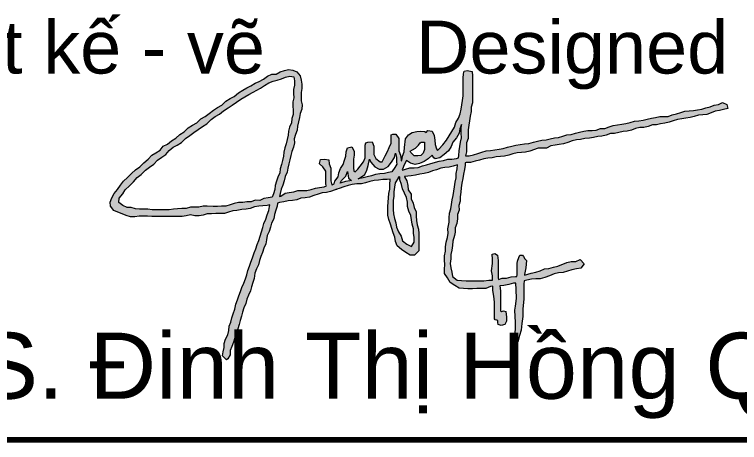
# Model space of a CAD drawing. Header units: millimetres. Extents: x -229618 to 2906, y -178063 to 96806.
# Drawn here: x -94923 to -92868, y -149415 to -148200 of the extents above; entities that cross this region are included whole.
import ezdxf
from ezdxf.enums import TextEntityAlignment as Align

# ---------------------------------------------------------------- set-up
doc = ezdxf.new("R2010")
doc.units = ezdxf.units.MM
doc.header["$LTSCALE"] = 200
doc.header["$MEASUREMENT"] = 0
doc.layers.add('hatch', color=250, linetype='CONTINUOUS', lineweight=5)
doc.layers.add('thay', color=7, linetype='CONTINUOUS', lineweight=18)
doc.layers.add('KHUNGTEN', color=7, linetype='CONTINUOUS')
doc.styles.add('Arial iso', font='vnarial_0.ttf')

# ---------------------------------------------------------------- blocks, each defined once
blk = doc.blocks.new('quyen')
at = {"layer": 'hatch'}
h = blk.add_hatch(color=256, dxfattribs=at)
h.paths.add_polyline_path([(12.844, 20.268), (12.883, 20.579), (12.896, 20.889), (12.85, 21.2), (12.773, 21.511), (12.52, 21.821), (12.209, 21.95), (11.897, 21.996), (11.586, 21.912), (11.275, 21.834), (10.964, 21.659), (10.632, 21.652), (10.321, 21.51), (10.011, 21.264), (9.7, 21.108), (9.389, 20.966), (9.078, 20.778), (8.767, 20.63), (8.455, 20.447), (8.137, 20.246), (7.826, 19.981), (7.515, 19.825), (7.197, 19.63), (6.886, 19.332), (6.575, 19.138), (6.257, 18.942), (5.946, 18.69), (5.635, 18.476), (5.317, 18.293), (5.006, 17.989), (4.695, 17.827), (4.377, 17.619), (4.079, 17.309), (3.748, 17.132), (3.437, 16.841), (3.12, 16.641), (2.809, 16.382), (2.497, 16.251), (2.257, 15.94), (1.946, 15.753), (1.635, 15.578), (1.363, 15.261), (1.052, 14.981), (0.741, 14.69), (0.43, 14.47), (0.111, 14.202), (-0.18, 13.892), (-0.491, 13.62), (-0.718, 13.309), (-0.925, 12.999), (-1.185, 12.68), (-1.366, 12.369), (-1.47, 12.052), (-1.457, 11.735), (-1.211, 11.425), (-0.9, 11.282), (-0.589, 11.153), (-0.271, 11.03), (0.047, 10.951), (0.358, 10.944), (0.681, 10.983), (0.992, 10.99), (1.31, 10.99), (1.64, 10.977), (1.979, 10.97), (3.585, 10.97), (3.909, 10.976), (4.226, 11.021), (4.546, 11.085), (4.857, 11.021), (5.181, 11.021), (5.492, 11.072), (5.802, 11.176), (6.113, 11.176), (6.439, 11.195), (7.08, 11.195), (7.398, 11.292), (7.709, 11.396), (8.019, 11.415), (8.397, 11.5), (8.708, 11.506), (9.019, 11.571), (9.336, 11.694), (9.66, 11.733), (9.971, 11.765), (10.284, 11.792), (10.497, 11.841), (10.464, 11.721), (10.412, 11.411), (10.296, 11.1), (10.185, 10.761), (10.043, 10.437), (9.959, 10.127), (9.874, 9.816), (9.777, 9.496), (9.667, 9.173), (9.55, 8.856), (9.44, 8.539), (9.304, 8.228), (9.187, 7.863), (9.064, 7.546), (8.96, 7.229), (8.837, 6.918), (8.759, 6.585), (8.655, 6.274), (8.552, 5.957), (8.383, 5.647), (8.28, 5.336), (8.163, 5.01), (8.059, 4.699), (7.943, 4.388), (7.858, 3.997), (7.741, 3.661), (7.631, 3.35), (7.56, 3.04), (7.443, 2.729), (7.411, 2.412), (7.353, 2.095), (7.177, 1.755), (7.074, 1.438), (7.061, 1.121), (6.996, 0.811), (6.931, 0.5), (7.242, 0.215), (7.353, 0.28), (7.515, 0.591), (7.521, 0.901), (7.631, 1.219), (7.774, 1.544), (7.878, 1.855), (7.988, 2.165), (8.086, 2.543), (8.183, 2.854), (8.274, 3.164), (8.371, 3.475), (8.442, 3.794), (8.546, 4.112), (8.682, 4.429), (8.754, 4.748), (8.883, 5.058), (9.032, 5.375), (9.104, 5.694), (9.207, 6.005), (9.304, 6.316), (9.363, 6.712), (9.48, 7.03), (9.648, 7.34), (9.726, 7.652), (9.823, 7.963), (9.933, 8.274), (10.03, 8.591), (10.199, 8.901), (10.251, 9.218), (10.303, 9.531), (10.452, 9.842), (10.529, 10.152), (10.621, 10.465), (10.802, 10.782), (10.847, 11.12), (10.951, 11.437), (11.029, 11.748), (11.075, 11.972), (11.223, 12.005), (11.534, 12.064), (11.873, 12.149), (12.19, 12.155), (12.508, 12.22), (12.819, 12.33), (13.136, 12.369), (13.453, 12.42), (13.786, 12.531), (14.109, 12.641), (14.42, 12.751), (14.738, 12.777), (15.048, 12.849), (15.38, 12.973), (15.44, 12.991), (15.505, 12.991), (15.519, 13.016), (15.691, 13.07), (16.028, 13.186), (16.352, 13.296), (16.669, 13.374), (17.014, 13.407), (17.364, 13.407), (17.675, 13.497), (17.999, 13.601), (18.31, 13.672), (18.627, 13.698), (18.953, 13.738), (19.29, 13.738), (19.51, 13.773), (19.483, 13.344), (19.483, 13.017), (19.402, 12.69), (19.381, 12.363), (19.361, 12.036), (19.34, 11.709), (19.34, 11.055), (19.422, 10.728), (19.545, 10.401), (19.647, 10.074), (19.729, 9.747), (19.852, 9.42), (19.913, 9.093), (20.036, 8.766), (20.363, 8.48), (20.691, 8.255), (21.018, 8.071), (21.345, 8.071), (21.673, 8.377), (21.673, 8.704), (21.652, 9.031), (21.652, 9.686), (21.632, 10.013), (21.55, 10.34), (21.488, 10.667), (21.468, 10.994), (21.468, 11.321), (21.325, 11.648), (21.243, 11.975), (21.1, 12.302), (21.094, 12.547), (21.1, 12.649), (20.875, 12.976), (20.834, 13.303), (20.752, 13.63), (20.579, 13.958), (21.099, 14.018), (21.417, 14.076), (21.74, 14.154), (22.058, 14.186), (22.375, 14.27), (22.686, 14.387), (22.997, 14.471), (23.308, 14.587), (23.619, 14.632), (23.929, 14.658), (24.242, 14.743), (24.559, 14.831), (24.539, 14.535), (24.472, 14.203), (24.461, 13.865), (24.384, 13.533), (24.328, 13.201), (24.284, 12.869), (24.24, 12.537), (24.162, 12.205), (24.118, 11.873), (24.074, 11.541), (23.963, 11.209), (23.941, 10.866), (23.941, 10.534), (23.841, 10.044), (23.852, 9.712), (23.818, 9.38), (23.708, 9.037), (23.674, 8.691), (23.652, 8.359), (23.586, 8.016), (23.586, 7.684), (23.608, 7.352), (23.597, 7.017), (23.597, 6.685), (23.807, 6.353), (24.018, 6.018), (24.35, 5.797), (24.683, 5.587), (25.015, 5.553), (25.347, 5.531), (25.68, 5.542), (26.023, 5.553), (26.688, 5.553), (27.034, 5.708), (27.206, 5.73), (27.206, 5.415), (27.293, 4.978), (27.342, 4.523), (27.342, 4.125), (27.329, 3.283), (27.379, 3.196), (27.512, 3.192), (27.598, 3.162), (27.598, 3.017), (27.619, 2.846), (27.837, 2.786), (28.12, 2.867), (28.24, 3.107), (28.244, 3.402), (28.197, 3.823), (28.002, 3.89), (27.868, 3.823), (27.783, 3.878), (27.783, 4.177), (27.786, 4.741), (27.792, 5.397), (27.727, 5.753), (28.042, 5.774), (28.418, 5.873), (28.752, 5.953), (28.945, 5.965), (28.96, 5.481), (28.98, 4.807), (28.922, 4.23), (28.864, 3.941), (28.903, 3.017), (28.903, 2.632), (28.883, 2.17), (28.824, 1.625), (28.834, 1.507), (28.97, 1.479), (29.096, 1.566), (29.218, 2.042), (29.327, 2.422), (29.395, 2.939), (29.449, 3.455), (29.47, 4.002), (29.542, 4.787), (29.542, 5.336), (29.535, 5.883), (29.559, 6.146), (29.771, 6.174), (30.103, 6.252), (30.435, 6.274), (30.768, 6.296), (31.1, 6.374), (31.466, 6.517), (31.809, 6.661), (32.141, 6.728), (32.474, 6.761), (32.806, 6.849), (33.138, 6.96), (33.482, 7.049), (33.814, 7.082), (34.057, 7.414), (33.758, 7.746), (33.426, 7.58), (33.094, 7.591), (32.762, 7.502), (32.097, 7.237), (31.754, 7.159), (31.421, 7.06), (31.089, 7.026), (30.757, 6.883), (30.424, 6.783), (30.092, 6.706), (29.592, 6.55), (29.597, 6.608), (29.688, 7.122), (29.732, 7.662), (29.617, 7.776), (29.519, 7.966), (29.436, 8.073), (29.24, 8.073), (29.171, 7.885), (29.069, 7.608), (29.038, 7.445), (29.038, 7.098), (29.038, 6.598), (29.014, 6.473), (28.918, 6.473), (28.575, 6.44), (28.242, 6.329), (27.91, 6.329), (27.64, 6.24), (27.622, 6.341), (27.622, 6.612), (27.622, 7.034), (27.613, 7.275), (27.613, 7.654), (27.563, 8.069), (27.356, 8.196), (27.172, 8.135), (27.179, 7.755), (27.179, 7.442), (27.104, 6.896), (27.179, 6.522), (27.195, 6.185), (26.902, 6.185), (26.545, 6.13), (25.537, 6.13), (25.205, 6.141), (24.873, 6.163), (24.529, 6.197), (24.197, 6.451), (24.131, 6.783), (24.053, 7.115), (24.009, 7.447), (24.065, 7.779), (24.064, 8.111), (24.142, 8.446), (24.186, 8.778), (24.208, 9.11), (24.325, 9.547), (24.396, 9.785), (24.396, 10.117), (24.507, 10.449), (24.563, 10.781), (24.574, 11.113), (24.695, 11.45), (24.662, 11.782), (24.751, 12.114), (24.769, 12.445), (24.818, 12.784), (24.835, 13.117), (24.879, 13.459), (24.958, 13.819), (25.002, 14.146), (25.081, 14.48), (25.125, 14.813), (25.125, 14.998), (25.22, 15.022), (25.544, 15.028), (25.882, 15.119), (26.213, 15.203), (26.53, 15.3), (26.841, 15.339), (27.158, 15.365), (27.469, 15.455), (27.783, 15.475), (28.093, 15.495), (28.404, 15.572), (28.722, 15.663), (29.039, 15.747), (29.35, 15.76), (29.661, 15.786), (29.987, 15.878), (30.609, 16.085), (31.237, 16.085), (31.561, 16.26), (31.878, 16.331), (32.189, 16.357), (32.508, 16.429), (32.832, 16.52), (33.156, 16.636), (33.48, 16.72), (33.791, 16.753), (34.108, 16.824), (34.447, 16.837), (34.764, 16.902), (35.081, 16.973), (35.392, 16.986), (35.709, 17.064), (36.022, 17.187), (36.333, 17.2), (36.67, 17.264), (36.981, 17.355), (37.292, 17.374), (37.603, 17.433), (37.914, 17.562), (38.225, 17.653), (38.544, 17.654), (38.861, 17.719), (39.172, 17.835), (39.483, 17.848), (39.794, 17.913), (40.105, 17.964), (40.431, 18.037), (40.741, 18.141), (41.059, 18.244), (41.376, 18.302), (41.687, 18.341), (42.004, 18.406), (42.315, 18.477), (42.633, 18.561), (42.95, 18.587), (43.261, 18.619), (43.572, 18.749), (43.883, 18.872), (44.2, 18.917), (44.517, 19.008), (44.828, 19.072), (44.75, 19.383), (44.44, 19.519), (44.129, 19.363), (43.818, 19.312), (43.5, 19.202), (43.19, 19.118), (42.872, 19.033), (42.561, 18.962), (42.25, 18.91), (41.925, 18.897), (41.614, 18.871), (41.303, 18.78), (40.986, 18.683), (40.669, 18.599), (40.351, 18.482), (40.039, 18.476), (39.728, 18.476), (39.41, 18.391), (39.099, 18.34), (38.789, 18.262), (38.471, 18.184), (38.154, 18.139), (37.822, 18.119), (37.504, 18.022), (37.187, 17.944), (36.876, 17.892), (36.565, 17.834), (36.246, 17.787), (35.922, 17.684), (35.605, 17.58), (35.281, 17.561), (34.97, 17.457), (34.652, 17.424), (34.334, 17.424), (34.023, 17.36), (33.713, 17.288), (33.402, 17.224), (33.076, 17.132), (32.765, 17.087), (32.454, 16.996), (32.143, 16.899), (31.832, 16.88), (31.521, 16.796), (31.204, 16.724), (30.893, 16.692), (30.567, 16.627), (30.25, 16.556), (29.92, 16.446), (29.581, 16.426), (29.257, 16.362), (28.94, 16.316), (28.629, 16.232), (28.31, 16.167), (27.993, 16.057), (27.682, 16.018), (27.358, 15.96), (27.026, 15.908), (26.702, 15.901), (26.392, 15.791), (26.081, 15.694), (25.756, 15.603), (25.438, 15.525), (25.152, 15.514), (25.248, 15.816), (25.248, 16.483), (25.371, 16.812), (25.371, 17.478), (25.406, 17.812), (25.459, 18.157), (25.503, 18.499), (25.599, 18.841), (25.599, 19.175), (25.687, 19.508), (25.687, 19.841), (25.696, 20.178), (25.687, 20.511), (25.687, 21.511), (25.653, 21.839), (25.298, 21.924), (25.06, 21.862), (25.011, 21.678), (24.993, 21.345), (24.993, 20.678), (24.984, 20.345), (24.984, 20.011), (24.949, 19.678), (24.897, 19.344), (24.826, 19.011), (24.756, 18.675), (24.633, 18.342), (24.448, 18.008), (24.325, 17.681), (24.149, 17.347), (23.947, 17.014), (23.732, 16.687), (23.451, 16.353), (23.162, 16.02), (23.065, 15.924), (22.977, 16.038), (22.894, 16.367), (22.851, 16.706), (22.818, 17.038), (22.667, 17.366), (22.339, 17.41), (22.202, 17.258), (22.125, 17.335), (21.797, 17.366), (21.511, 17.335), (21.168, 17.278), (20.894, 17.096), (20.663, 16.803), (20.59, 16.149), (20.57, 15.822), (20.447, 15.495), (20.386, 15.168), (20.349, 15.146), (20.342, 15.25), (20.281, 15.577), (20.161, 15.888), (20.161, 16.83), (19.929, 17.141), (19.705, 17.157), (19.593, 17.085), (19.593, 16.462), (19.441, 16.151), (19.321, 15.832), (19.128, 15.519), (18.984, 15.208), (18.904, 15.08), (18.752, 15.064), (18.441, 15.312), (18.297, 15.623), (18.297, 15.935), (18.289, 16.246), (18.153, 16.557), (17.841, 16.549), (17.697, 16.485), (17.647, 16.31), (17.647, 15.376), (17.52, 15.064), (17.272, 14.753), (17.088, 14.529), (16.896, 14.322), (16.792, 14.362), (16.776, 14.633), (16.776, 15.256), (16.816, 15.567), (16.816, 15.879), (16.632, 16.19), (16.321, 16.126), (16.225, 15.815), (16.193, 15.503), (16.081, 15.19), (15.977, 14.879), (15.777, 14.568), (15.664, 14.246), (15.608, 13.935), (15.369, 13.623), (15.313, 13.408), (15.143, 13.329), (15.063, 13.647), (15.063, 13.966), (15.074, 14.284), (15.074, 14.603), (14.942, 14.915), (14.906, 15.228), (14.597, 15.256), (14.283, 15.245), (14.205, 14.934), (14.209, 14.906), (14.463, 14.695), (14.696, 14.363), (14.696, 13.367), (14.745, 13.255), (14.553, 13.191), (14.223, 13.139), (13.905, 13.094), (13.594, 12.99), (13.262, 12.925), (12.595, 12.925), (12.284, 12.828), (11.948, 12.77), (11.637, 12.705), (11.326, 12.485), (11.216, 12.473), (11.269, 12.688), (11.347, 13.013), (11.463, 13.324), (11.554, 13.635), (11.651, 13.973), (11.787, 14.284), (11.852, 14.601), (11.917, 14.911), (11.995, 15.228), (12.066, 15.539), (12.137, 15.853), (12.254, 16.17), (12.351, 16.494), (12.325, 16.806), (12.409, 17.123), (12.532, 17.44), (12.558, 17.751), (12.643, 18.064), (12.721, 18.388), (12.773, 18.707), (12.883, 19.017), (12.915, 19.334), (12.844, 19.645), (12.85, 19.955)])
h.paths.add_polyline_path([(12.265, 20.195), (12.297, 19.884), (12.219, 19.567), (12.226, 19.248), (12.239, 18.937), (12.239, 18.626), (12.129, 18.316), (12.116, 17.998), (11.96, 17.681), (11.883, 17.368), (11.863, 17.057), (11.792, 16.747), (11.721, 16.421), (11.617, 16.11), (11.546, 15.8), (11.507, 15.489), (11.449, 15.178), (11.364, 14.865), (11.274, 14.554), (11.235, 14.244), (11.086, 13.924), (10.982, 13.607), (10.879, 13.296), (10.866, 12.979), (10.762, 12.669), (10.667, 12.417), (10.361, 12.375), (10.044, 12.304), (9.73, 12.167), (9.4, 12.18), (9.089, 12.077), (8.772, 12.07), (8.461, 12.019), (8.15, 12.012), (7.818, 11.928), (7.507, 11.837), (7.196, 11.747), (6.872, 11.747), (6.555, 11.721), (6.244, 11.721), (5.802, 11.74), (5.484, 11.74), (5.161, 11.662), (4.85, 11.662), (4.539, 11.656), (4.228, 11.565), (3.889, 11.559), (3.578, 11.546), (3.26, 11.513), (2.95, 11.462), (1.672, 11.462), (1.355, 11.507), (0.727, 11.507), (0.416, 11.533), (0.098, 11.649), (-0.212, 11.63), (-0.523, 11.798), (-0.834, 12.025), (-0.795, 12.344), (-0.523, 12.654), (-0.348, 12.967), (-0.037, 13.258), (0.268, 13.575), (0.54, 13.887), (0.851, 14.127), (1.162, 14.431), (1.48, 14.66), (1.791, 14.886), (2.076, 15.197), (2.387, 15.412), (2.705, 15.619), (2.931, 15.929), (3.242, 16.162), (3.553, 16.331), (3.864, 16.531), (4.176, 16.811), (4.493, 17.05), (4.804, 17.264), (5.129, 17.486), (5.446, 17.731), (5.757, 17.932), (6.088, 18.251), (6.399, 18.465), (6.71, 18.652), (7.022, 18.906), (7.359, 19.126), (7.67, 19.333), (7.981, 19.547), (8.306, 19.775), (8.617, 19.943), (8.927, 20.118), (9.245, 20.286), (9.79, 20.605), (10.101, 20.805), (10.425, 20.993), (10.736, 21.135), (11.047, 21.2), (11.358, 21.31), (11.669, 21.433), (11.98, 21.498), (12.29, 21.452), (12.329, 21.142), (12.329, 20.831), (12.265, 20.505)], flags=16)
h.paths.add_polyline_path([(16.326, 14.332), (16.392, 13.845), (16.603, 13.666), (16.486, 13.639), (16.154, 13.587), (15.843, 13.483), (15.774, 13.464), (15.871, 13.657), (16.182, 14)], flags=16)
h.paths.add_polyline_path([(17.976, 15.273), (18.066, 15.043), (18.354, 14.7), (18.687, 14.523), (19.019, 14.523), (19.351, 14.722), (19.617, 15.054), (19.839, 15.386), (19.905, 15.718), (19.983, 15.386), (19.994, 15.043), (20.003, 14.905), (19.852, 14.652), (19.647, 14.325), (19.644, 14.318), (19.397, 14.269), (19.086, 14.198), (18.748, 14.164), (18.418, 14.112), (18.107, 14.028), (17.789, 13.931), (17.478, 13.867), (17.114, 13.795), (17.107, 13.793), (17.278, 13.89), (17.61, 14.122), (17.754, 14.454), (17.854, 14.786)], flags=16)
h.paths.add_polyline_path([(21.001, 15.86), (21.192, 15.957), (21.41, 16.1), (21.63, 16.32), (21.774, 16.485), (21.831, 16.555), (21.982, 16.545), (22.099, 16.55), (22.099, 16.288), (22.099, 15.994), (21.994, 15.727), (21.821, 15.553), (21.589, 15.506), (21.312, 15.515), (21.176, 15.648), (21.058, 15.78)], flags=16)
h.paths.add_polyline_path([(20.729, 15.177), (21.033, 14.973), (21.393, 14.875), (21.725, 14.931), (22.058, 15.1), (22.36, 15.295), (22.659, 15.556), (22.778, 15.365), (22.899, 15.299), (23.232, 15.365), (23.564, 15.609), (23.896, 15.885), (24.085, 16.217), (24.218, 16.549), (24.483, 16.881), (24.683, 17.213), (24.738, 17.545), (24.86, 17.877), (24.849, 17.545), (24.849, 17.213), (24.86, 16.881), (24.794, 16.549), (24.749, 16.217), (24.694, 15.885), (24.672, 15.553), (24.634, 15.359), (24.498, 15.318), (24.142, 15.279), (23.831, 15.279), (23.513, 15.175), (23.182, 15.123), (22.56, 14.942), (22.249, 14.845), (21.938, 14.78), (21.621, 14.644), (21.304, 14.625), (20.991, 14.625), (20.667, 14.515), (20.434, 14.434), (20.423, 14.491), (20.438, 14.511), (20.559, 14.843)], flags=16)
h.paths.add_polyline_path([(20.124, 13.916), (20.233, 13.942), (20.249, 13.711), (20.359, 13.379), (20.448, 13.047), (20.592, 12.715), (20.736, 12.383), (20.814, 12.037), (20.825, 11.705), (20.902, 11.373), (21.057, 11.041), (21.113, 10.709), (21.157, 10.377), (21.268, 10.045), (21.268, 9.711), (21.301, 9.379), (21.301, 9.047), (21.102, 8.715), (20.769, 8.892), (20.437, 9.147), (20.349, 9.479), (20.127, 9.811), (19.994, 10.154), (19.95, 10.486), (19.85, 10.818), (19.773, 11.161), (19.75, 11.493), (19.75, 12.159), (19.795, 12.491), (19.795, 12.823), (19.839, 13.169), (19.895, 13.501), (20.105, 13.847)], flags=16)
for points in [[(17.841, 16.549), (18.153, 16.557), (18.289, 16.246), (18.297, 15.935), (18.297, 15.623), (18.441, 15.312), (18.752, 15.064), (18.904, 15.08), (18.984, 15.208), (19.128, 15.519), (19.321, 15.832), (19.441, 16.151), (19.593, 16.462), (19.593, 17.085), (19.705, 17.157), (19.929, 17.141), (20.161, 16.83), (20.161, 15.888), (20.281, 15.577), (20.342, 15.25), (20.349, 15.146), (20.386, 15.168), (20.447, 15.495), (20.57, 15.822), (20.59, 16.149), (20.663, 16.803), (20.894, 17.096), (21.168, 17.278), (21.511, 17.335), (21.797, 17.366), (22.125, 17.335), (22.202, 17.258), (22.339, 17.41), (22.667, 17.366), (22.818, 17.038), (22.851, 16.706), (22.894, 16.367), (22.977, 16.038), (23.065, 15.924), (23.162, 16.02), (23.451, 16.353), (23.732, 16.687), (23.947, 17.014), (24.149, 17.347), (24.325, 17.681), (24.448, 18.008), (24.633, 18.342), (24.756, 18.675), (24.826, 19.011), (24.897, 19.344), (24.949, 19.678), (24.984, 20.011), (24.984, 20.345), (24.993, 20.678), (24.993, 21.345), (25.011, 21.678), (25.06, 21.862), (25.298, 21.924), (25.653, 21.839), (25.687, 21.511), (25.687, 20.511), (25.696, 20.178), (25.687, 19.841), (25.687, 19.508), (25.599, 19.175), (25.599, 18.841), (25.503, 18.499), (25.459, 18.157), (25.406, 17.812), (25.371, 17.478), (25.371, 16.812), (25.248, 16.483), (25.248, 15.816), (25.152, 15.514), (25.438, 15.525), (25.756, 15.603), (26.081, 15.694), (26.392, 15.791), (26.702, 15.901), (27.026, 15.908), (27.358, 15.96), (27.682, 16.018), (27.993, 16.057), (28.31, 16.167), (28.629, 16.232), (28.94, 16.316), (29.257, 16.362), (29.581, 16.426), (29.92, 16.446), (30.25, 16.556), (30.567, 16.627), (30.893, 16.692), (31.204, 16.724), (31.521, 16.796), (31.832, 16.88), (32.143, 16.899), (32.454, 16.996), (32.765, 17.087), (33.076, 17.132), (33.402, 17.224), (33.713, 17.288), (34.023, 17.36), (34.334, 17.424), (34.652, 17.424), (34.97, 17.457), (35.281, 17.561), (35.605, 17.58), (35.922, 17.684), (36.246, 17.787), (36.565, 17.834), (36.876, 17.892), (37.187, 17.944), (37.504, 18.022), (37.822, 18.119), (38.154, 18.139), (38.471, 18.184), (38.789, 18.262), (39.099, 18.34), (39.41, 18.391), (39.728, 18.476), (40.039, 18.476), (40.351, 18.482), (40.669, 18.599), (40.986, 18.683), (41.303, 18.78), (41.614, 18.871), (41.925, 18.897), (42.25, 18.91), (42.561, 18.962), (42.872, 19.033), (43.19, 19.118), (43.5, 19.202), (43.818, 19.312), (44.129, 19.363), (44.44, 19.519), (44.75, 19.383), (44.828, 19.072), (44.517, 19.008), (44.2, 18.917), (43.883, 18.872), (43.572, 18.749), (43.261, 18.619), (42.95, 18.587), (42.633, 18.561), (42.315, 18.477), (42.004, 18.406), (41.687, 18.341), (41.376, 18.302), (41.059, 18.244), (40.741, 18.141), (40.431, 18.037), (40.105, 17.964), (39.794, 17.913), (39.483, 17.848), (39.172, 17.835), (38.861, 17.719), (38.544, 17.654), (38.225, 17.653), (37.914, 17.562), (37.603, 17.433), (37.292, 17.374), (36.981, 17.355), (36.67, 17.264), (36.333, 17.2), (36.022, 17.187), (35.709, 17.064), (35.392, 16.986), (35.081, 16.973), (34.764, 16.902), (34.447, 16.837), (34.108, 16.824), (33.791, 16.753), (33.48, 16.72), (33.156, 16.636), (32.832, 16.52), (32.508, 16.429), (32.189, 16.357), (31.878, 16.331), (31.561, 16.26), (31.237, 16.085), (30.609, 16.085), (29.987, 15.878), (29.661, 15.786), (29.35, 15.76), (29.039, 15.747), (28.722, 15.663), (28.404, 15.572), (28.093, 15.495), (27.783, 15.475), (27.469, 15.455), (27.158, 15.365), (26.841, 15.339), (26.53, 15.3), (26.213, 15.203), (25.882, 15.119), (25.544, 15.028), (25.22, 15.022), (25.125, 14.998), (25.125, 14.813), (25.081, 14.48), (25.002, 14.146), (24.958, 13.819), (24.879, 13.459), (24.835, 13.117), (24.818, 12.784), (24.769, 12.445), (24.751, 12.114), (24.662, 11.782), (24.695, 11.45), (24.574, 11.113), (24.563, 10.781), (24.507, 10.449), (24.396, 10.117), (24.396, 9.785), (24.325, 9.547), (24.208, 9.11), (24.186, 8.778), (24.142, 8.446), (24.064, 8.111), (24.065, 7.779), (24.009, 7.447), (24.053, 7.115), (24.131, 6.783), (24.197, 6.451), (24.529, 6.197), (24.873, 6.163), (25.205, 6.141), (25.537, 6.13), (26.545, 6.13), (26.902, 6.185), (27.195, 6.185), (27.179, 6.522), (27.104, 6.896), (27.179, 7.442), (27.179, 7.755), (27.172, 8.135), (27.356, 8.196), (27.563, 8.069), (27.613, 7.654), (27.613, 7.275), (27.622, 7.034), (27.622, 6.612), (27.622, 6.341), (27.64, 6.24), (27.91, 6.329), (28.242, 6.329), (28.575, 6.44), (28.918, 6.473), (29.014, 6.473), (29.038, 6.598), (29.038, 7.098), (29.038, 7.445), (29.069, 7.608), (29.171, 7.885), (29.24, 8.073), (29.436, 8.073), (29.519, 7.966), (29.617, 7.776), (29.732, 7.662), (29.688, 7.122), (29.597, 6.608), (29.592, 6.55), (29.594, 6.551), (30.092, 6.706), (30.424, 6.783), (30.757, 6.883), (31.089, 7.026), (31.421, 7.06), (31.754, 7.159), (32.097, 7.237), (32.762, 7.502), (33.094, 7.591), (33.426, 7.58), (33.758, 7.746), (34.057, 7.414), (33.814, 7.082), (33.482, 7.049), (33.138, 6.96), (32.806, 6.849), (32.474, 6.761), (32.141, 6.728), (31.809, 6.661), (31.466, 6.517), (31.1, 6.374), (30.768, 6.296), (30.435, 6.274), (30.103, 6.252), (29.771, 6.174), (29.559, 6.146), (29.535, 5.883), (29.542, 5.336), (29.542, 4.787), (29.47, 4.002), (29.449, 3.455), (29.395, 2.939), (29.327, 2.422), (29.218, 2.042), (29.096, 1.566), (28.97, 1.479), (28.834, 1.507), (28.824, 1.625), (28.883, 2.17), (28.903, 2.632), (28.903, 3.017), (28.864, 3.941), (28.922, 4.23), (28.98, 4.807), (28.96, 5.481), (28.945, 5.965), (28.752, 5.953), (28.418, 5.873), (28.042, 5.774), (27.727, 5.753), (27.792, 5.397), (27.786, 4.741), (27.783, 4.177), (27.783, 3.878), (27.868, 3.823), (28.002, 3.89), (28.197, 3.823), (28.244, 3.402), (28.24, 3.107), (28.12, 2.867), (27.837, 2.786), (27.619, 2.846), (27.598, 3.017), (27.598, 3.162), (27.512, 3.192), (27.379, 3.196), (27.329, 3.283), (27.342, 4.125), (27.342, 4.523), (27.293, 4.978), (27.206, 5.415), (27.206, 5.73), (27.034, 5.708), (26.688, 5.553), (26.023, 5.553), (25.68, 5.542), (25.347, 5.531), (25.015, 5.553), (24.683, 5.587), (24.35, 5.797), (24.018, 6.018), (23.807, 6.353), (23.597, 6.685), (23.597, 7.017), (23.608, 7.352), (23.586, 7.684), (23.586, 8.016), (23.652, 8.359), (23.674, 8.691), (23.708, 9.037), (23.818, 9.38), (23.852, 9.712), (23.841, 10.044), (23.941, 10.534), (23.941, 10.866), (23.963, 11.209), (24.074, 11.541), (24.118, 11.873), (24.162, 12.205), (24.24, 12.537), (24.284, 12.869), (24.328, 13.201), (24.384, 13.533), (24.461, 13.865), (24.472, 14.203), (24.539, 14.535), (24.559, 14.831), (24.242, 14.743), (23.929, 14.658), (23.619, 14.632), (23.308, 14.587), (22.997, 14.471), (22.686, 14.387), (22.375, 14.27), (22.058, 14.186), (21.74, 14.154), (21.417, 14.076), (21.099, 14.018), (20.581, 13.958), (20.588, 13.942), (20.752, 13.63), (20.834, 13.303), (20.875, 12.976), (21.1, 12.649), (21.094, 12.547), (21.1, 12.302), (21.243, 11.975), (21.325, 11.648), (21.468, 11.321), (21.468, 10.994), (21.488, 10.667), (21.55, 10.34), (21.632, 10.013), (21.652, 9.686), (21.652, 9.031), (21.673, 8.704), (21.673, 8.377), (21.345, 8.071), (21.018, 8.071), (20.691, 8.255), (20.363, 8.48), (20.036, 8.766), (19.913, 9.093), (19.852, 9.42), (19.729, 9.747), (19.647, 10.074), (19.545, 10.401), (19.422, 10.728), (19.34, 11.055), (19.34, 11.709), (19.361, 12.036), (19.381, 12.363), (19.402, 12.69), (19.483, 13.017), (19.483, 13.344), (19.51, 13.773), (19.29, 13.738), (18.953, 13.738), (18.627, 13.698), (18.31, 13.672), (17.999, 13.601), (17.675, 13.497), (17.364, 13.407), (17.014, 13.407), (16.669, 13.374), (16.352, 13.296), (16.028, 13.186), (15.691, 13.07), (15.519, 13.016), (15.505, 12.991), (15.44, 12.991), (15.38, 12.973), (15.048, 12.849), (14.738, 12.777), (14.42, 12.751), (14.109, 12.641), (13.786, 12.531), (13.453, 12.42), (13.136, 12.369), (12.819, 12.33), (12.508, 12.22), (12.19, 12.155), (11.873, 12.149), (11.534, 12.064), (11.223, 12.005), (11.075, 11.972), (11.029, 11.748), (10.951, 11.437), (10.847, 11.12), (10.802, 10.782), (10.621, 10.465), (10.529, 10.152), (10.452, 9.842), (10.303, 9.531), (10.251, 9.218), (10.199, 8.901), (10.03, 8.591), (9.933, 8.274), (9.823, 7.963), (9.726, 7.652), (9.648, 7.34), (9.48, 7.03), (9.363, 6.712), (9.304, 6.316), (9.207, 6.005), (9.104, 5.694), (9.032, 5.375), (8.883, 5.058), (8.754, 4.748), (8.682, 4.429), (8.546, 4.112), (8.442, 3.794), (8.371, 3.475), (8.274, 3.164), (8.183, 2.854), (8.086, 2.543), (7.988, 2.165), (7.878, 1.855), (7.774, 1.544), (7.631, 1.219), (7.521, 0.901), (7.515, 0.591), (7.353, 0.28), (7.242, 0.215), (6.931, 0.5), (6.996, 0.811), (7.061, 1.121), (7.074, 1.438), (7.177, 1.755), (7.353, 2.095), (7.411, 2.412), (7.443, 2.729), (7.56, 3.04), (7.631, 3.35), (7.741, 3.661), (7.858, 3.997), (7.943, 4.388), (8.059, 4.699), (8.163, 5.01), (8.28, 5.336), (8.383, 5.647), (8.552, 5.957), (8.655, 6.274), (8.759, 6.585), (8.837, 6.918), (8.96, 7.229), (9.064, 7.546), (9.187, 7.863), (9.304, 8.228), (9.44, 8.539), (9.55, 8.856), (9.667, 9.173), (9.777, 9.496), (9.874, 9.816), (9.959, 10.127), (10.043, 10.437), (10.185, 10.761), (10.296, 11.1), (10.412, 11.411), (10.464, 11.721), (10.497, 11.841), (10.284, 11.792), (9.971, 11.765), (9.66, 11.733), (9.336, 11.694), (9.019, 11.571), (8.708, 11.506), (8.397, 11.5), (8.019, 11.415), (7.709, 11.396), (7.398, 11.292), (7.08, 11.195), (6.439, 11.195), (6.113, 11.176), (5.802, 11.176), (5.492, 11.072), (5.181, 11.021), (4.857, 11.021), (4.546, 11.085), (4.226, 11.021), (3.909, 10.976), (3.585, 10.97), (1.979, 10.97), (1.64, 10.977), (1.31, 10.99), (0.992, 10.99), (0.681, 10.983), (0.358, 10.944), (0.047, 10.951), (-0.271, 11.03), (-0.589, 11.153), (-0.9, 11.282), (-1.211, 11.425), (-1.457, 11.735), (-1.47, 12.052), (-1.366, 12.369), (-1.185, 12.68), (-0.925, 12.999), (-0.718, 13.309), (-0.491, 13.62), (-0.18, 13.892), (0.111, 14.202), (0.43, 14.47), (0.741, 14.69), (1.052, 14.981), (1.363, 15.261), (1.635, 15.578), (1.946, 15.753), (2.257, 15.94), (2.497, 16.251), (2.809, 16.382), (3.12, 16.641), (3.437, 16.841), (3.748, 17.132), (4.079, 17.309), (4.377, 17.619), (4.695, 17.827), (5.006, 17.989), (5.317, 18.293), (5.635, 18.476), (5.946, 18.69), (6.257, 18.942), (6.575, 19.138), (6.886, 19.332), (7.197, 19.63), (7.515, 19.825), (7.826, 19.981), (8.137, 20.246), (8.455, 20.447), (8.767, 20.63), (9.078, 20.778), (9.389, 20.966), (9.7, 21.108), (10.011, 21.264), (10.321, 21.51), (10.632, 21.652), (10.964, 21.659), (11.275, 21.834), (11.586, 21.912), (11.897, 21.996), (12.209, 21.95), (12.52, 21.821), (12.773, 21.511), (12.85, 21.2), (12.896, 20.889), (12.883, 20.579), (12.844, 20.268), (12.85, 19.955), (12.844, 19.645), (12.915, 19.334), (12.883, 19.017), (12.773, 18.707), (12.721, 18.388), (12.643, 18.064), (12.558, 17.751), (12.532, 17.44), (12.409, 17.123), (12.325, 16.806), (12.351, 16.494), (12.254, 16.17), (12.137, 15.853), (12.066, 15.539), (11.995, 15.228), (11.917, 14.911), (11.852, 14.601), (11.787, 14.284), (11.651, 13.973), (11.554, 13.635), (11.463, 13.324), (11.347, 13.013), (11.269, 12.688), (11.216, 12.473), (11.326, 12.485), (11.637, 12.705), (11.948, 12.77), (12.284, 12.828), (12.595, 12.925), (13.262, 12.925), (13.594, 12.99), (13.905, 13.094), (14.223, 13.139), (14.553, 13.191), (14.745, 13.255), (14.696, 13.367), (14.696, 14.363), (14.463, 14.695), (14.209, 14.906), (14.205, 14.934), (14.283, 15.245), (14.597, 15.256), (14.906, 15.228), (14.942, 14.915), (15.074, 14.603), (15.074, 14.284), (15.063, 13.966), (15.063, 13.647), (15.142, 13.333), (15.155, 13.334), (15.313, 13.408), (15.369, 13.623), (15.608, 13.935), (15.664, 14.246), (15.777, 14.568), (15.977, 14.879), (16.081, 15.19), (16.193, 15.503), (16.225, 15.815), (16.321, 16.126), (16.632, 16.19), (16.816, 15.879), (16.816, 15.567), (16.776, 15.256), (16.776, 14.633), (16.792, 14.362), (16.896, 14.322), (17.088, 14.529), (17.272, 14.753), (17.52, 15.064), (17.647, 15.376), (17.647, 16.31), (17.697, 16.485)], [(10.667, 12.417), (10.361, 12.375), (10.044, 12.304), (9.73, 12.167), (9.4, 12.18), (9.089, 12.077), (8.772, 12.07), (8.461, 12.019), (8.15, 12.012), (7.818, 11.928), (7.507, 11.837), (7.196, 11.747), (6.872, 11.747), (6.555, 11.721), (6.244, 11.721), (5.802, 11.74), (5.484, 11.74), (5.161, 11.662), (4.85, 11.662), (4.539, 11.656), (4.228, 11.565), (3.889, 11.559), (3.578, 11.546), (3.26, 11.513), (2.95, 11.462), (1.672, 11.462), (1.355, 11.507), (0.727, 11.507), (0.416, 11.533), (0.098, 11.649), (-0.212, 11.63), (-0.523, 11.798), (-0.834, 12.025), (-0.795, 12.344), (-0.523, 12.654), (-0.348, 12.967), (-0.037, 13.258), (0.268, 13.575), (0.54, 13.887), (0.851, 14.127), (1.162, 14.431), (1.48, 14.66), (1.791, 14.886), (2.076, 15.197), (2.387, 15.412), (2.705, 15.619), (2.931, 15.929), (3.242, 16.162), (3.553, 16.331), (3.864, 16.531), (4.176, 16.811), (4.493, 17.05), (4.804, 17.264), (5.129, 17.486), (5.446, 17.731), (5.757, 17.932), (6.088, 18.251), (6.399, 18.465), (6.71, 18.652), (7.022, 18.906), (7.359, 19.126), (7.67, 19.333), (7.981, 19.547), (8.306, 19.775), (8.617, 19.943), (8.927, 20.118), (9.245, 20.286), (9.79, 20.605), (10.101, 20.805), (10.425, 20.993), (10.736, 21.135), (11.047, 21.2), (11.358, 21.31), (11.669, 21.433), (11.98, 21.498), (12.29, 21.452), (12.329, 21.142), (12.329, 20.831), (12.265, 20.505), (12.265, 20.195), (12.297, 19.884), (12.219, 19.567), (12.226, 19.248), (12.239, 18.937), (12.239, 18.626), (12.129, 18.316), (12.116, 17.998), (11.96, 17.681), (11.883, 17.368), (11.863, 17.057), (11.792, 16.747), (11.721, 16.421), (11.617, 16.11), (11.546, 15.8), (11.507, 15.489), (11.449, 15.178), (11.364, 14.865), (11.274, 14.554), (11.235, 14.244), (11.086, 13.924), (10.982, 13.607), (10.879, 13.296), (10.866, 12.979), (10.762, 12.669)], [(24.634, 15.359), (24.672, 15.553), (24.694, 15.885), (24.749, 16.217), (24.794, 16.549), (24.86, 16.881), (24.849, 17.213), (24.849, 17.545), (24.86, 17.877), (24.738, 17.545), (24.683, 17.213), (24.483, 16.881), (24.218, 16.549), (24.085, 16.217), (23.896, 15.885), (23.564, 15.609), (23.232, 15.365), (22.899, 15.299), (22.778, 15.365), (22.659, 15.556), (22.36, 15.295), (22.058, 15.1), (21.725, 14.931), (21.393, 14.875), (21.033, 14.973), (20.729, 15.177), (20.559, 14.843), (20.438, 14.511), (20.423, 14.491), (20.434, 14.434), (20.667, 14.515), (20.991, 14.625), (21.304, 14.625), (21.621, 14.644), (21.938, 14.78), (22.249, 14.845), (22.56, 14.942), (23.182, 15.123), (23.513, 15.175), (23.831, 15.279), (24.142, 15.279), (24.498, 15.318), (24.634, 15.359)], [(19.644, 14.318), (19.397, 14.269), (19.086, 14.198), (18.748, 14.164), (18.418, 14.112), (18.107, 14.028), (17.789, 13.931), (17.478, 13.867), (17.114, 13.795), (17.107, 13.793), (17.278, 13.89), (17.61, 14.122), (17.754, 14.454), (17.854, 14.786), (17.976, 15.273), (18.066, 15.043), (18.354, 14.7), (18.687, 14.523), (19.019, 14.523), (19.351, 14.722), (19.617, 15.054), (19.839, 15.386), (19.905, 15.718), (19.983, 15.386), (19.994, 15.043), (20.003, 14.905), (19.852, 14.652), (19.647, 14.325)], [(16.603, 13.666), (16.486, 13.639), (16.154, 13.587), (15.843, 13.483), (15.774, 13.464), (15.871, 13.657), (16.182, 14), (16.326, 14.332), (16.392, 13.845)], [(20.124, 13.916), (20.105, 13.847), (19.895, 13.501), (19.839, 13.169), (19.795, 12.823), (19.795, 12.491), (19.75, 12.159), (19.75, 11.493), (19.773, 11.161), (19.85, 10.818), (19.95, 10.486), (19.994, 10.154), (20.127, 9.811), (20.349, 9.479), (20.437, 9.147), (20.769, 8.892), (21.102, 8.715), (21.301, 9.047), (21.301, 9.379), (21.268, 9.711), (21.268, 10.045), (21.157, 10.377), (21.113, 10.709), (21.057, 11.041), (20.902, 11.373), (20.825, 11.705), (20.814, 12.037), (20.736, 12.383), (20.592, 12.715), (20.448, 13.047), (20.359, 13.379), (20.249, 13.711), (20.233, 13.942)]]:
    blk.add_lwpolyline(points, close=True, dxfattribs=at)
blk.add_lwpolyline([(22.099, 16.55), (22.099, 16.288), (22.099, 15.994), (21.994, 15.727), (21.821, 15.553), (21.589, 15.506), (21.312, 15.515), (21.176, 15.648), (21.058, 15.78), (21.001, 15.86), (21.192, 15.957), (21.41, 16.1), (21.63, 16.32), (21.774, 16.485), (21.831, 16.555), (21.982, 16.545), (22.099, 16.55)], dxfattribs=at)
blk = doc.blocks.new('KhungA3')
at = {"layer": 'KHUNGTEN', "color": 8, "const_width": 0.207}
blk.add_lwpolyline([(365.131, 87.008), (411.131, 87.008)], dxfattribs=at)
at = {"layer": 'thay', "color": 6, "xscale": 0.5041833169087961, "yscale": 0.5041833169094028, "zscale": 0.5041833169083643}
blk.add_blockref('quyen', (376.404, 89.93), dxfattribs=at)
at = {"layer": 'KHUNGTEN', "color": 8, "style": 'Arial iso', "width": 1}
blk.add_text('ThiÕt kÕ - vÏ', height=2, dxfattribs=at).set_placement((366.139, 100.869))
blk.add_text('Designed - Drawn', height=2, dxfattribs=at).set_placement((409.579, 100.869), align=Align.RIGHT)
at = {"layer": 'KHUNGTEN', "color": 7, "style": 'Arial iso', "width": 1}
blk.add_text('KTS. §inh ThÞ Hång Quyªn', height=2.5, dxfattribs=at).set_placement((366.139, 88.561))

msp = doc.modelspace()

# ---------------------------------------------------------------- block references
at = {"layer": 'KHUNGTEN', "xscale": 75, "yscale": 75, "zscale": 75.00000000000009}
msp.add_blockref('KhungA3', (-122826.4, -155932.6), dxfattribs=at)

doc.saveas('drawing.dxf')
